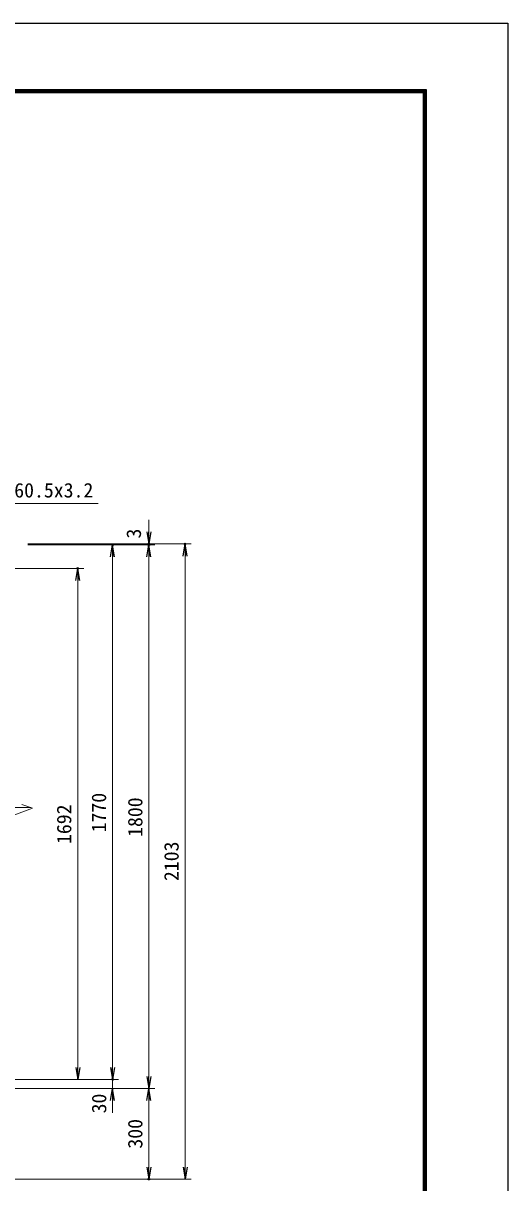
# Model space of a CAD drawing. Units: millimetres, scale not verified. Extents: x -4200 to 4200, y -2970 to 2970.
# Drawn here: x 2597 to 4200, y -869 to 2970 of the extents above; entities that cross this region are included whole.
import ezdxf
from ezdxf.enums import TextEntityAlignment as Align

# ---------------------------------------------------------------- set-up
doc = ezdxf.new("R2010")
doc.units = ezdxf.units.MM
doc.header["$LTSCALE"] = 10
doc.header["$PDMODE"] = 32
doc.header["$PDSIZE"] = 5
for name, color, linetype, lineweight in [('0-4_D-STR-TXT', 7, 'Continuous', 13), ('0-5_D-STR-DIM', 7, 'Continuous', 13), ('0-B_D-STR2', 7, 'Continuous', 13), ('0-C_D-TTL', 7, 'Continuous', 25)]:
    doc.layers.add(name, color=color, linetype=linetype, lineweight=lineweight)
doc.layers.add('0-9_0', color=7, linetype='Continuous')
doc.layers.add('0-A_Defpoints', color=6, linetype='Continuous')
doc.styles.add('ＭＳ ゴシック', font='')
doc.styles.get('ＭＳ ゴシック').set_extended_font_data('MS Gothic')

# ---------------------------------------------------------------- blocks, each defined once
blk = doc.blocks.new('_Open')
at = {"layer": '0-9_0'}
blk.add_line((-10, 1.667), (0, 0), dxfattribs=at)
blk.add_lwpolyline([(-10, -1.667), (0, 0), (-10, 0)], dxfattribs=at)

msp = doc.modelspace()

# ---------------------------------------------------------------- linework, layer by layer
at = {"layer": '0-4_D-STR-TXT'}
msp.add_lwpolyline([(2844.73, 1380.31), (2348.25, 1380.31), (2273.15, 1135.44)], dxfattribs=at)
at = {"layer": '0-5_D-STR-DIM'}
for p, q in [((3012.31, 1286.22), (3012.31, 1326.22)), ((2612.31, 1246.22), (3152.31, 1246.22)), ((2612.31, 1246.22), (3032.31, 1246.22)), ((2612.31, 1243.22), (2912.31, 1243.22)), ((2612.31, 1243.22), (3032.31, 1243.22)), ((2612.31, 1243.22), (3032.31, 1243.22)), ((3012.31, 1243.22), (3012.31, 1246.22)), ((2892.31, -486.78), (2892.31, 1203.22)), ((3012.31, -516.78), (3012.31, 1203.22)), ((3012.31, 1203.22), (3012.31, 1163.22)), ((3132.31, -816.78), (3132.31, 1206.22)), ((2192.38, 1165.22), (2797.04, 1165.22)), ((2777.04, -486.78), (2777.04, 1125.22)), ((2892.31, -486.78), (2892.31, -446.78)), ((2196.31, -526.78), (2797.04, -526.78)), ((2612.31, -526.78), (2912.31, -526.78)), ((2612.31, -526.78), (2912.31, -526.78)), ((2892.31, -556.78), (2892.31, -526.78)), ((2412.31, -556.78), (2912.31, -556.78)), ((2412.31, -556.78), (3032.31, -556.78)), ((2412.31, -556.78), (3032.31, -556.78)), ((2892.31, -596.78), (2892.31, -636.78)), ((3012.31, -596.78), (3012.31, -816.78)), ((2292.56, -856.78), (3152.31, -856.78)), ((2292.56, -856.78), (3032.31, -856.78))]:
    msp.add_line(p, q, dxfattribs=at)
at = {"layer": '0-A_Defpoints'}
for p in [(2892.31, 1243.22), (3012.31, 1246.22), (3012.31, 1243.22), (3132.31, 1246.22), (2777.04, 1165.22), (2892.31, -526.78), (3012.31, -856.78)]:
    msp.add_point(p, dxfattribs=at)
at = {"layer": '0-B_D-STR2'}
for p, q in [((2287.31, 373.22), (2621.58, 373.22)), ((2557.07, 345.39), (2627.55, 371.04)), ((2627.55, 371.04), (2592.31, 383.87))]:
    msp.add_line(p, q, dxfattribs=at)
at = {"layer": '0-C_D-TTL', "color": 2}
msp.add_lwpolyline([(-4199.68, 2970.23), (4200.32, 2970.23), (4200.32, -2969.77), (-4199.68, -2969.77)], close=True, dxfattribs=at)
at = {"layer": '0-C_D-TTL'}
for points in [[(-3929.68, 2750.23), (3930.32, 2750.23), (3930.32, -2749.77), (-3929.68, -2749.77)], [(-3927.18, 2747.73), (3927.82, 2747.73), (3927.82, -2747.27), (-3927.18, -2747.27)], [(-3924.68, 2745.23), (3925.32, 2745.23), (3925.32, -2744.77), (-3924.68, -2744.77)], [(-3922.18, 2742.73), (3922.82, 2742.73), (3922.82, -2742.27), (-3922.18, -2742.27)], [(-3919.68, 2740.23), (3920.32, 2740.23), (3920.32, -2739.77), (-3919.68, -2739.77)]]:
    msp.add_lwpolyline(points, close=True, dxfattribs=at)

# ---------------------------------------------------------------- block references
at = {"layer": '0-5_D-STR-DIM', "xscale": 4, "yscale": 4}
for p, rotation in [((3012.31, 1246.22), 270), ((2892.31, 1243.22), 90), ((3012.31, 1243.22), 90), ((3012.31, 1243.22), 90), ((3132.31, 1246.22), 90), ((2777.04, 1165.22), 90), ((2777.04, -526.78), 270), ((2892.31, -526.78), 270), ((2892.31, -526.78), 270), ((3012.31, -556.78), 270), ((2892.31, -556.78), 90), ((3012.31, -556.78), 90), ((3012.31, -856.78), 270), ((3132.31, -856.78), 270)]:
    msp.add_blockref('_Open', p, dxfattribs=dict(at, rotation=rotation))

# ---------------------------------------------------------------- texts
at = {"layer": '0-4_D-STR-TXT', "style": 'ＭＳ ゴシック'}
msp.add_text('門柱 φ60.5x3.2', height=48.09, dxfattribs=at).set_placement((2353.34, 1385.55), align=Align.BOTTOM_LEFT)
at = {"layer": '0-5_D-STR-DIM', "style": 'ＭＳ ゴシック'}
for s, p in [('3', (3000.9, 1264.1)), ('1770', (2885.56, 291.32)), ('1800', (3005.56, 276.32)), ('1692', (2770.29, 252.84)), ('2103', (3125.56, 130.12)), ('30', (2886.01, -638.98)), ('300', (3005.56, -755.66))]:
    msp.add_text(s, height=48.09, rotation=90, dxfattribs=at).set_placement(p, align=Align.BOTTOM_LEFT)

doc.saveas('drawing.dxf')
